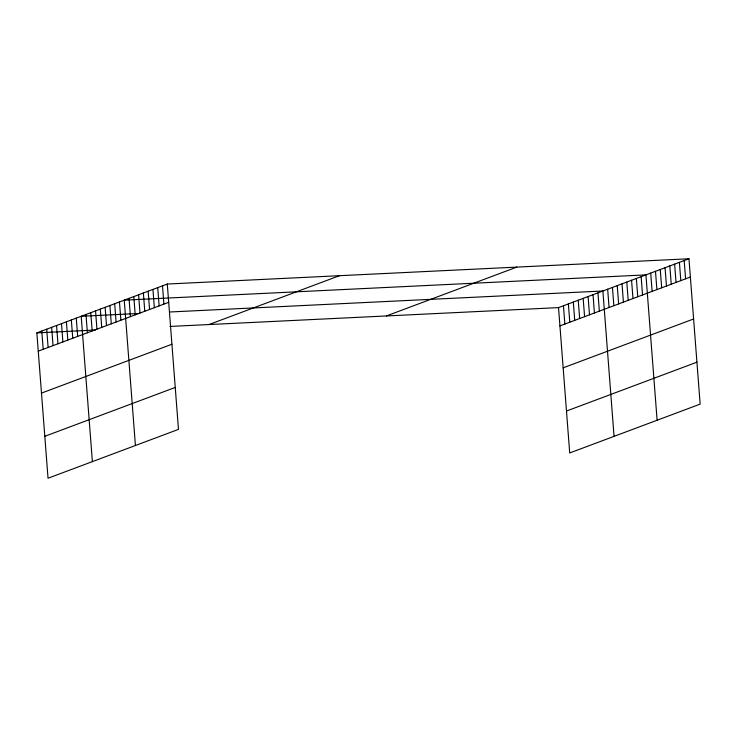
<?xml version="1.0" encoding="UTF-8"?>
<svg xmlns="http://www.w3.org/2000/svg" width="737" height="737" viewBox="0 0 737 737"><rect width="100%" height="100%" fill="white"/><g stroke="black" fill="none" stroke-linecap="round" stroke-linejoin="round"><path stroke-width="1.11" d="M167.29 284.04L178.474 429.385L48.034 478.23L36.85 332.884L167.29 284.04L688.966 258.77L700.15 404.116L569.71 452.96L558.526 307.615L688.966 258.77M38.26 351.162L168.69 302.317M209.004 324.547L339.444 275.702M41.484 393.097L171.914 344.253M44.81 436.304L175.24 387.45M386.372 315.952L516.812 267.107M559.936 325.901L690.376 277.048M563.16 367.827L693.6 318.983M566.486 411.034L696.926 362.18M138.584 313.492L81.199 316.274L92.383 461.62M169.574 312L602.875 291.004L614.059 436.359M36.85 332.884L95.386 330.047M169.98 326.436L558.526 307.615M684.185 260.557L685.594 278.844M679.403 262.354L680.804 280.631M674.622 264.141L676.022 282.428M669.832 265.928L671.241 284.215M665.05 267.724L666.46 286.002M660.269 269.512L661.679 287.798M655.488 271.308L656.897 289.586M650.707 273.095L652.116 291.382M657.109 420.237L645.925 274.892L124.24 300.152L135.424 445.507M641.144 276.679L642.544 294.966M636.353 278.466L637.763 296.753M631.572 280.263L632.982 298.54M626.791 282.05L628.2 300.337M622.01 283.846L623.419 302.124M617.228 285.634L618.638 303.92M612.447 287.421L613.847 305.708M607.666 289.217L609.066 307.495M597.947 292.856L599.356 311.134M593.027 294.699L594.427 312.976M588.098 296.541L589.499 314.828M583.17 298.384L584.579 316.67M578.241 300.235L579.651 318.513M573.312 302.078L574.722 320.365M568.384 303.92L569.793 322.207M563.455 305.772L564.864 324.05M162.499 285.827L163.909 304.114M157.718 287.623L159.128 305.901M152.937 289.411L154.346 307.697M148.155 291.198L149.565 309.485M143.374 292.994L144.784 311.272M138.593 294.782L139.993 313.068M133.812 296.578L135.212 314.856M129.021 298.365L130.431 316.652M119.458 301.949L120.868 320.227M114.677 303.736L116.087 322.023M109.896 305.533L111.296 323.81M105.115 307.32L106.515 325.607M100.324 309.116L101.734 327.394M95.543 310.903L96.952 329.181M90.762 312.691L92.171 330.977M85.98 314.487L87.39 332.765M76.27 318.117L77.68 336.404M71.342 319.969L72.751 338.246M66.413 321.811L67.822 340.098M61.484 323.654L62.894 341.94M56.565 325.505L57.965 343.783M51.636 327.348L53.036 345.635M46.707 329.19L48.108 347.477M41.779 331.042L43.188 349.32"/></g></svg>
